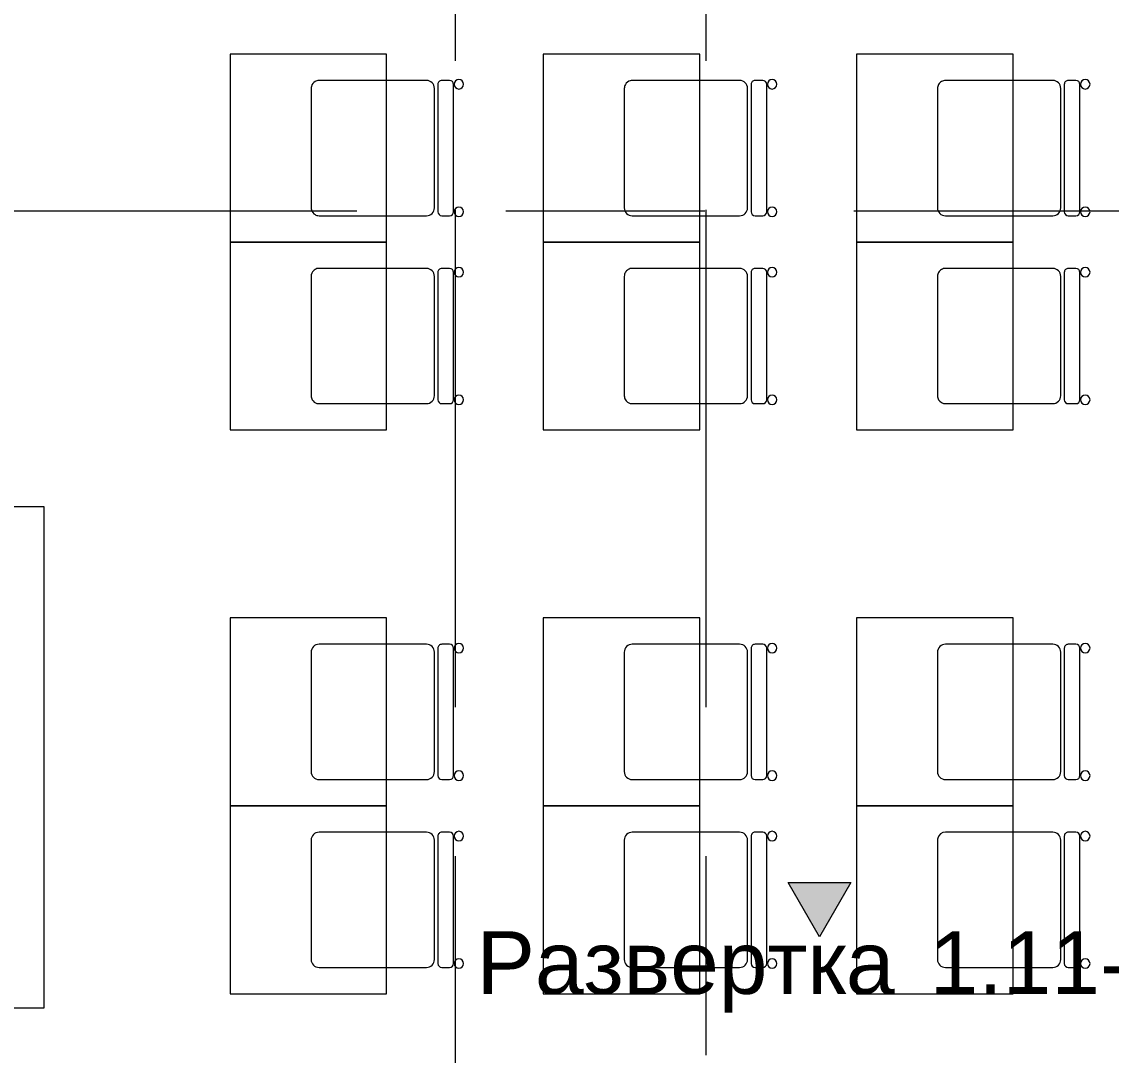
# Model space of a CAD drawing. Header units: millimetres. Extents: x 855 to 56329, y -2396 to 17803.
# Drawn here: x 12237 to 15715, y 904 to 4203 of the extents above; entities that cross this region are included whole.
import ezdxf

# ---------------------------------------------------------------- set-up
doc = ezdxf.new("R2010")
doc.units = ezdxf.units.MM
doc.linetypes.add('Осевая', pattern=[3175, 635, -476.25, 1587.5, -476.25])
for name, color, linetype, lineweight in [('G-ANNO-SYMB', 7, 'Continuous', 9), ('Оси', 7, 'Continuous', 9), ('Оси-2', 7, 'Осевая', 9)]:
    doc.layers.add(name, color=color, linetype=linetype, lineweight=lineweight)
doc.layers.add('I-FURN-1', color=7, linetype='Continuous', lineweight=9, true_color=0xf0f0f0)
doc.styles.add('Arial_1', font='arial.ttf', dxfattribs={"height": 200})

# ---------------------------------------------------------------- blocks, each defined once
blk = doc.blocks.new('Стол базовый прямоугольный - 1_7а-25476368-План разверток пом_ 1_11_ Этаж 1')
at = {"layer": 'I-FURN-1'}
for p, q in [((250, 300), (-250, 300)), ((-250, 300), (-250, -300)), ((250, -300), (250, 300)), ((-250, -300), (250, -300))]:
    blk.add_line(p, q, dxfattribs=at)
blk = doc.blocks.new('Стул Breuer - 1_9а-25403171-План разверток пом_ 1_11_ Этаж 1')
at = {"layer": 'I-FURN-1'}
for p, q in [((-215.9, 215.9), (-215.9, 0)), ((190.5, 241.3), (-190.5, 241.3)), ((215.9, 0), (215.9, 215.9)), ((-215.9, 0), (-215.9, -127)), ((215.9, -127), (215.9, 0)), ((203.2, -163.5), (-203.2, -163.5)), ((-190.5, -152.4), (190.5, -152.4)), ((-215.9, -176.2), (-215.9, -200.8)), ((215.9, -200.8), (215.9, -176.2)), ((-203.2, -213.5), (203.2, -213.5))]:
    blk.add_line(p, q, dxfattribs=at)
for centre, radius, start, end in [((-190.5, 215.9), 25.4, 150, 180), ((-190.5, 215.9), 25.4, 105, 150), ((-190.5, 215.9), 25.4, 90, 105), ((190.5, 215.9), 25.4, 75, 90), ((190.5, 215.9), 25.4, 30, 75), ((190.5, 215.9), 25.4, 15, 30), ((190.5, 215.9), 25.4, 0, 15), ((-190.5, -127), 25.4, 180, 270), ((190.5, -127), 25.4, 270, 360), ((-203.2, -176.2), 12.7, 90, 180), ((203.2, -176.2), 12.7, 360, 90), ((-203.2, -200.8), 12.7, 180, 270), ((203.2, -200.8), 12.7, 270, 360), ((-203.5, -230.6), 15.1, 360, 180), ((-203.5, -230.6), 15.1, 180, 360), ((203.7, -230.6), 15.1, 360, 180), ((203.7, -230.6), 15.1, 180, 360)]:
    blk.add_arc(centre, radius, start, end, dxfattribs=at)
blk = doc.blocks.new('Стул Breuer - 1_9а-V1-План разверток пом_ 1_11_ Этаж 1')
at = {"layer": 'I-FURN-1'}
for p, q in [((-215.9, 215.9), (-215.9, 0)), ((190.5, 241.3), (-190.5, 241.3)), ((215.9, 0), (215.9, 215.9)), ((-215.9, 0), (-215.9, -127)), ((215.9, -127), (215.9, 0)), ((203.2, -163.5), (-203.2, -163.5)), ((-190.5, -152.4), (190.5, -152.4)), ((-215.9, -176.2), (-215.9, -200.8)), ((215.9, -200.8), (215.9, -176.2)), ((-203.2, -213.5), (203.2, -213.5))]:
    blk.add_line(p, q, dxfattribs=at)
for centre, radius, start, end in [((-190.5, 215.9), 25.4, 165, 180), ((-190.5, 215.9), 25.4, 120, 165), ((-190.5, 215.9), 25.4, 90, 120), ((190.5, 215.9), 25.4, 45, 90), ((190.5, 215.9), 25.4, 30, 45), ((190.5, 215.9), 25.4, 0, 30), ((-190.5, -127), 25.4, 180, 270), ((190.5, -127), 25.4, 270, 360), ((-203.2, -176.2), 12.7, 90, 180), ((203.2, -176.2), 12.7, 360, 90), ((-203.2, -200.8), 12.7, 180, 270), ((203.2, -200.8), 12.7, 270, 360), ((-203.5, -230.6), 15.1, 360, 180), ((-203.5, -230.6), 15.1, 180, 360), ((203.7, -230.6), 15.1, 360, 180), ((203.7, -230.6), 15.1, 180, 360)]:
    blk.add_arc(centre, radius, start, end, dxfattribs=at)
blk = doc.blocks.new('Стул Breuer - 1_9а-V2-План разверток пом_ 1_11_ Этаж 1')
at = {"layer": 'I-FURN-1'}
for p, q in [((-215.9, 215.9), (-215.9, 0)), ((190.5, 241.3), (-190.5, 241.3)), ((215.9, 0), (215.9, 215.9)), ((-215.9, 0), (-215.9, -127)), ((215.9, -127), (215.9, 0)), ((203.2, -163.5), (-203.2, -163.5)), ((-190.5, -152.4), (190.5, -152.4)), ((-215.9, -176.2), (-215.9, -200.8)), ((215.9, -200.8), (215.9, -176.2)), ((-203.2, -213.5), (203.2, -213.5))]:
    blk.add_line(p, q, dxfattribs=at)
for centre, radius, start, end in [((-190.5, 215.9), 25.4, 90, 180), ((190.5, 215.9), 25.4, 75, 90), ((190.5, 215.9), 25.4, 60, 75), ((190.5, 215.9), 25.4, 15, 60), ((190.5, 215.9), 25.4, 0, 15), ((-190.5, -127), 25.4, 180, 270), ((190.5, -127), 25.4, 270, 360), ((-203.2, -176.2), 12.7, 90, 180), ((203.2, -176.2), 12.7, 360, 90), ((-203.2, -200.8), 12.7, 180, 270), ((203.2, -200.8), 12.7, 270, 360), ((-203.5, -230.6), 15.1, 360, 180), ((-203.5, -230.6), 15.1, 180, 360), ((203.7, -230.6), 15.1, 360, 180), ((203.7, -230.6), 15.1, 180, 360)]:
    blk.add_arc(centre, radius, start, end, dxfattribs=at)
blk = doc.blocks.new('Стул Breuer - 1_9а-V3-План разверток пом_ 1_11_ Этаж 1')
at = {"layer": 'I-FURN-1'}
for p, q in [((-215.9, 215.9), (-215.9, 0)), ((190.5, 241.3), (-190.5, 241.3)), ((215.9, 0), (215.9, 215.9)), ((-215.9, 0), (-215.9, -127)), ((215.9, -127), (215.9, 0)), ((203.2, -163.5), (-203.2, -163.5)), ((-190.5, -152.4), (190.5, -152.4)), ((-215.9, -176.2), (-215.9, -200.8)), ((215.9, -200.8), (215.9, -176.2)), ((-203.2, -213.5), (203.2, -213.5))]:
    blk.add_line(p, q, dxfattribs=at)
for centre, radius, start, end in [((-190.5, 215.9), 25.4, 165, 180), ((-190.5, 215.9), 25.4, 120, 165), ((-190.5, 215.9), 25.4, 105, 120), ((-190.5, 215.9), 25.4, 90, 105), ((190.5, 215.9), 25.4, 60, 90), ((190.5, 215.9), 25.4, 30, 60), ((190.5, 215.9), 25.4, 0, 30), ((-190.5, -127), 25.4, 180, 270), ((190.5, -127), 25.4, 270, 360), ((-203.2, -176.2), 12.7, 90, 180), ((203.2, -176.2), 12.7, 360, 90), ((-203.2, -200.8), 12.7, 180, 270), ((203.2, -200.8), 12.7, 270, 360), ((-203.5, -230.6), 15.1, 360, 180), ((-203.5, -230.6), 15.1, 180, 360), ((203.7, -230.6), 15.1, 360, 180), ((203.7, -230.6), 15.1, 180, 360)]:
    blk.add_arc(centre, radius, start, end, dxfattribs=at)
blk = doc.blocks.new('Стул Breuer - 1_9а-V4-План разверток пом_ 1_11_ Этаж 1')
at = {"layer": 'I-FURN-1'}
for p, q in [((-215.9, 215.9), (-215.9, 0)), ((190.5, 241.3), (-190.5, 241.3)), ((215.9, 0), (215.9, 215.9)), ((-215.9, 0), (-215.9, -127)), ((215.9, -127), (215.9, 0)), ((203.2, -163.5), (-203.2, -163.5)), ((-190.5, -152.4), (190.5, -152.4)), ((-215.9, -176.2), (-215.9, -200.8)), ((215.9, -200.8), (215.9, -176.2)), ((-203.2, -213.5), (203.2, -213.5))]:
    blk.add_line(p, q, dxfattribs=at)
for centre, radius, start, end in [((-190.5, 215.9), 25.4, 90, 180), ((190.5, 215.9), 25.4, 75, 90), ((190.5, 215.9), 25.4, 45, 75), ((190.5, 215.9), 25.4, 15, 45), ((190.5, 215.9), 25.4, 0, 15), ((-190.5, -127), 25.4, 180, 270), ((190.5, -127), 25.4, 270, 360), ((-203.2, -176.2), 12.7, 90, 180), ((203.2, -176.2), 12.7, 360, 90), ((-203.2, -200.8), 12.7, 180, 270), ((203.2, -200.8), 12.7, 270, 360), ((-203.5, -230.6), 15.1, 360, 180), ((-203.5, -230.6), 15.1, 180, 360), ((203.7, -230.6), 15.1, 360, 180), ((203.7, -230.6), 15.1, 180, 360)]:
    blk.add_arc(centre, radius, start, end, dxfattribs=at)
blk = doc.blocks.new('Стул Breuer - 1_9а-V5-План разверток пом_ 1_11_ Этаж 1')
at = {"layer": 'I-FURN-1'}
for p, q in [((-215.9, 215.9), (-215.9, 0)), ((190.5, 241.3), (-190.5, 241.3)), ((215.9, 0), (215.9, 215.9)), ((-215.9, 0), (-215.9, -127)), ((215.9, -127), (215.9, 0)), ((203.2, -163.5), (-203.2, -163.5)), ((-190.5, -152.4), (190.5, -152.4)), ((-215.9, -176.2), (-215.9, -200.8)), ((215.9, -200.8), (215.9, -176.2)), ((-203.2, -213.5), (203.2, -213.5))]:
    blk.add_line(p, q, dxfattribs=at)
for centre, radius, start, end in [((-190.5, 215.9), 25.4, 165, 180), ((-190.5, 215.9), 25.4, 105, 165), ((-190.5, 215.9), 25.4, 90, 105), ((190.5, 215.9), 25.4, 60, 90), ((190.5, 215.9), 25.4, 45, 60), ((190.5, 215.9), 25.4, 30, 45), ((190.5, 215.9), 25.4, 15, 30), ((190.5, 215.9), 25.4, 0, 15), ((-190.5, -127), 25.4, 180, 270), ((190.5, -127), 25.4, 270, 360), ((-203.2, -176.2), 12.7, 90, 180), ((203.2, -176.2), 12.7, 360, 90), ((-203.2, -200.8), 12.7, 180, 270), ((203.2, -200.8), 12.7, 270, 360), ((-203.5, -230.6), 15.1, 360, 180), ((-203.5, -230.6), 15.1, 180, 360), ((203.7, -230.6), 15.1, 360, 180), ((203.7, -230.6), 15.1, 180, 360)]:
    blk.add_arc(centre, radius, start, end, dxfattribs=at)
blk = doc.blocks.new('Стул Breuer - 1_9а-V9-План разверток пом_ 1_11_ Этаж 1')
at = {"layer": 'I-FURN-1'}
for p, q in [((-215.9, 215.9), (-215.9, 0)), ((190.5, 241.3), (-190.5, 241.3)), ((215.9, 0), (215.9, 215.9)), ((-215.9, 0), (-215.9, -127)), ((215.9, -127), (215.9, 0)), ((203.2, -163.5), (-203.2, -163.5)), ((-190.5, -152.4), (190.5, -152.4)), ((-215.9, -176.2), (-215.9, -200.8)), ((215.9, -200.8), (215.9, -176.2)), ((-203.2, -213.5), (203.2, -213.5))]:
    blk.add_line(p, q, dxfattribs=at)
for centre, radius, start, end in [((-190.5, 215.9), 25.4, 90, 180), ((190.5, 215.9), 25.4, 0, 90), ((-190.5, -127), 25.4, 180, 270), ((190.5, -127), 25.4, 270, 360), ((-203.2, -176.2), 12.7, 90, 180), ((203.2, -176.2), 12.7, 360, 90), ((-203.2, -200.8), 12.7, 180, 270), ((203.2, -200.8), 12.7, 270, 360), ((-203.5, -230.6), 15.1, 360, 180), ((-203.5, -230.6), 15.1, 180, 360), ((203.7, -230.6), 15.1, 360, 180), ((203.7, -230.6), 15.1, 180, 360)]:
    blk.add_arc(centre, radius, start, end, dxfattribs=at)
blk = doc.blocks.new('Стул Breuer - 1_9а-V10-План разверток пом_ 1_11_ Этаж 1')
at = {"layer": 'I-FURN-1'}
for p, q in [((-215.9, 215.9), (-215.9, 0)), ((190.5, 241.3), (-190.5, 241.3)), ((215.9, 0), (215.9, 215.9)), ((-215.9, 0), (-215.9, -127)), ((215.9, -127), (215.9, 0)), ((203.2, -163.5), (-203.2, -163.5)), ((-190.5, -152.4), (190.5, -152.4)), ((-215.9, -176.2), (-215.9, -200.8)), ((215.9, -200.8), (215.9, -176.2)), ((-203.2, -213.5), (203.2, -213.5))]:
    blk.add_line(p, q, dxfattribs=at)
for centre, radius, start, end in [((-190.5, 215.9), 25.4, 90, 180), ((190.5, 215.9), 25.4, 75, 90), ((190.5, 215.9), 25.4, 0, 75), ((-190.5, -127), 25.4, 180, 270), ((190.5, -127), 25.4, 270, 360), ((-203.2, -176.2), 12.7, 90, 180), ((203.2, -176.2), 12.7, 360, 90), ((-203.2, -200.8), 12.7, 180, 270), ((203.2, -200.8), 12.7, 270, 360), ((-203.5, -230.6), 15.1, 360, 180), ((-203.5, -230.6), 15.1, 180, 360), ((203.7, -230.6), 15.1, 360, 180), ((203.7, -230.6), 15.1, 180, 360)]:
    blk.add_arc(centre, radius, start, end, dxfattribs=at)
blk = doc.blocks.new('Стул Breuer - 1_9а-V11-План разверток пом_ 1_11_ Этаж 1')
at = {"layer": 'I-FURN-1'}
for p, q in [((-215.9, 215.9), (-215.9, 0)), ((190.5, 241.3), (-190.5, 241.3)), ((215.9, 0), (215.9, 215.9)), ((-215.9, 0), (-215.9, -127)), ((215.9, -127), (215.9, 0)), ((203.2, -163.5), (-203.2, -163.5)), ((-190.5, -152.4), (190.5, -152.4)), ((-215.9, -176.2), (-215.9, -200.8)), ((215.9, -200.8), (215.9, -176.2)), ((-203.2, -213.5), (203.2, -213.5))]:
    blk.add_line(p, q, dxfattribs=at)
for centre, radius, start, end in [((-190.5, 215.9), 25.4, 135, 180), ((-190.5, 215.9), 25.4, 90, 135), ((190.5, 215.9), 25.4, 0, 90), ((-190.5, -127), 25.4, 180, 270), ((190.5, -127), 25.4, 270, 360), ((-203.2, -176.2), 12.7, 90, 180), ((203.2, -176.2), 12.7, 360, 90), ((-203.2, -200.8), 12.7, 180, 270), ((203.2, -200.8), 12.7, 270, 360), ((-203.5, -230.6), 15.1, 360, 180), ((-203.5, -230.6), 15.1, 180, 360), ((203.7, -230.6), 15.1, 360, 180), ((203.7, -230.6), 15.1, 180, 360)]:
    blk.add_arc(centre, radius, start, end, dxfattribs=at)
blk = doc.blocks.new('Стол базовый прямоугольный - 1_3-25460678-План разверток пом_ 1_11_ Этаж 1')
at = {"layer": 'I-FURN-1'}
for p, q in [((800, 350), (-800, 350)), ((-800, 350), (-800, -350)), ((800, -350), (800, 350)), ((-800, -350), (800, -350))]:
    blk.add_line(p, q, dxfattribs=at)
blk = doc.blocks.new('Фасад - Марка фасада_Указатель-25386507-План разверток пом_ 1_11_ Этаж 1')
at = {"layer": 'G-ANNO-SYMB'}
blk.add_hatch(color=256, dxfattribs=at).paths.add_polyline_path([(-1, 0), (0, 1.732), (1, 0), (0, 0)])
for p, q in [((0, 1.732), (-1, 0)), ((1, 0), (0, 1.732)), ((-1, 0), (0, 0)), ((0, 0), (1, 0))]:
    blk.add_line(p, q, dxfattribs=at)

msp = doc.modelspace()

# ---------------------------------------------------------------- linework, layer by layer
at = {"layer": 'Оси'}
msp.add_line((13622, -1596), (13622, 904), dxfattribs=at)
at = {"layer": 'Оси-2'}
for p, q in [((13622, 904), (13622, 5421)), ((14422, 904), (14422, 5421)), ((10607.6, 3600), (16202, 3600))]:
    msp.add_line(p, q, dxfattribs=at)

# ---------------------------------------------------------------- block references
at = {"layer": 'G-ANNO-SYMB', "extrusion": (0, 0, -1), "xscale": 99.99999999999993, "yscale": 99.99999999999993, "zscale": 99.99999999999993, "rotation": 180}
msp.add_blockref('Фасад - Марка фасада_Указатель-25386507-План разверток пом_ 1_11_ Этаж 1', (-14783.8, 1455.4), dxfattribs=at)
at = {"layer": 'I-FURN-1'}
for p in [(13152, 3800), (14152, 3800), (15152, 3800), (13152, 3200), (14152, 3200), (15152, 3200), (13152, 2000), (14152, 2000), (15152, 2000), (13152, 1400), (14152, 1400), (15152, 1400)]:
    msp.add_blockref('Стол базовый прямоугольный - 1_7а-25476368-План разверток пом_ 1_11_ Этаж 1', p, dxfattribs=at)
for name, p, rotation in [('Стул Breuer - 1_9а-25403171-План разверток пом_ 1_11_ Этаж 1', (13402, 3800), 89.99999999999959), ('Стул Breuer - 1_9а-V2-План разверток пом_ 1_11_ Этаж 1', (14402, 3800), 89.99999999999959), ('Стул Breuer - 1_9а-V4-План разверток пом_ 1_11_ Этаж 1', (15402, 3800), 89.99999999999959), ('Стул Breuer - 1_9а-V1-План разверток пом_ 1_11_ Этаж 1', (13402, 3200), 89.99999999999959), ('Стул Breuer - 1_9а-V3-План разверток пом_ 1_11_ Этаж 1', (14402, 3200), 89.99999999999959), ('Стул Breuer - 1_9а-V5-План разверток пом_ 1_11_ Этаж 1', (15402, 3200), 89.99999999999959), ('Стол базовый прямоугольный - 1_3-25460678-План разверток пом_ 1_11_ Этаж 1', (11958.9, 1854.9), 270.0000000000001), ('Стул Breuer - 1_9а-V9-План разверток пом_ 1_11_ Этаж 1', (13402, 2000), 89.99999999999959), ('Стул Breuer - 1_9а-V9-План разверток пом_ 1_11_ Этаж 1', (14402, 2000), 89.99999999999959), ('Стул Breuer - 1_9а-V9-План разверток пом_ 1_11_ Этаж 1', (15402, 2000), 89.99999999999959), ('Стул Breuer - 1_9а-V9-План разверток пом_ 1_11_ Этаж 1', (13402, 1400), 89.99999999999959), ('Стул Breuer - 1_9а-V11-План разверток пом_ 1_11_ Этаж 1', (14402, 1400), 89.99999999999959), ('Стул Breuer - 1_9а-V10-План разверток пом_ 1_11_ Этаж 1', (15402, 1400), 89.99999999999959)]:
    msp.add_blockref(name, p, dxfattribs=dict(at, rotation=rotation))

# ---------------------------------------------------------------- texts
at = {"layer": 'G-ANNO-SYMB', "char_height": 200, "attachment_point": 1, "style": 'Arial_1'}
for s, insert, width in [('Развертка', (13689, 1299.7), 1659.493), (' 1.11-4', (15058.2, 1299.7), 1074.261)]:
    msp.add_mtext(s, dxfattribs=dict(at, insert=insert, width=width))

doc.saveas('drawing.dxf')
